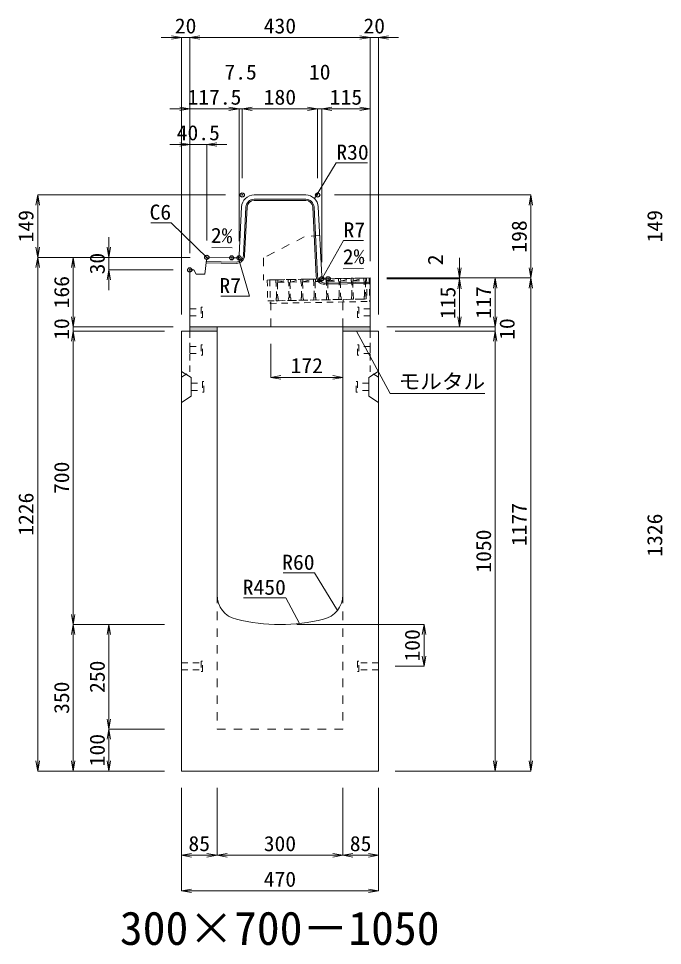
# Model space of a CAD drawing. Units: millimetres at full size. Extents: x -22536 to 51867, y -19720 to 38340.
# Drawn here: x 16776 to 18313, y -6186 to -3974 of the extents above; entities that cross this region are included whole.
import ezdxf
from ezdxf.enums import TextEntityAlignment as Align

# ---------------------------------------------------------------- set-up
doc = ezdxf.new("R2010")
doc.units = ezdxf.units.MM
doc.header["$LTSCALE"] = 20
doc.header["$PDMODE"] = 32
doc.header["$PDSIZE"] = 10
doc.linetypes.add('USER1', pattern=[2, 1, -1])
doc.linetypes.add('USER2', pattern=[1.35, 0.75, -0.6])
for name, color, linetype, lineweight in [('インサート', 3, 'USER2', 9), ('グレーチング', 7, 'USER2', 5), ('モルタル', 7, 'Continuous', 9), ('受枠', 3, 'USER2', 9), ('寸法線', 7, 'Continuous', 13), ('引出線', 4, 'Continuous', 13), ('本体', 2, 'Continuous', 13), ('目地', 132, 'Continuous', 5)]:
    doc.layers.add(name, color=color, linetype=linetype, lineweight=lineweight)
doc.layers.add('作業エリア', color=11, linetype='Continuous')
doc.layers.add('文字', color=7, linetype='Continuous')
doc.styles.add('ＭＳ 明朝', font='')
doc.styles.get('ＭＳ 明朝').set_extended_font_data('MS Mincho')

# ---------------------------------------------------------------- blocks, each defined once
blk = doc.blocks.new('open_arrow')
at = {"color": 0, "linetype": 'Continuous', "lineweight": -2}
blk.add_lwpolyline([(7.5, 1.25), (0, 0), (7.5, -1.25)], dxfattribs=at)

msp = doc.modelspace()

# ---------------------------------------------------------------- hatches: boundary and pattern name
at = {"layer": 'モルタル'}
for points in [[(17250, -4720), (17250, -4710), (17185, -4710), (17185, -4720)], [(17615, -4720), (17615, -4710), (17550, -4710), (17550, -4720)]]:
    msp.add_hatch(color=256, dxfattribs=at).paths.add_polyline_path(points)

# ---------------------------------------------------------------- linework, layer by layer
at = {"layer": 'インサート'}
for p, q in [((17185, -4666.5), (17212, -4666.5)), ((17185, -4666.5), (17185, -4683.5)), ((17215, -4662.5), (17212, -4662.5)), ((17212, -4662.5), (17212, -4687.5)), ((17215, -4687.5), (17215, -4662.5)), ((17585, -4662.5), (17588, -4662.5)), ((17585, -4687.5), (17585, -4662.5)), ((17588, -4662.5), (17588, -4687.5)), ((17615, -4666.5), (17588, -4666.5)), ((17615, -4666.5), (17615, -4683.5)), ((17185, -4683.5), (17212, -4683.5)), ((17212, -4687.5), (17215, -4687.5)), ((17588, -4687.5), (17585, -4687.5)), ((17615, -4683.5), (17588, -4683.5)), ((17185, -4756.5), (17212, -4756.5)), ((17185, -4756.5), (17185, -4773.5)), ((17215, -4752.5), (17212, -4752.5)), ((17212, -4752.5), (17212, -4777.5)), ((17215, -4777.5), (17215, -4752.5)), ((17585, -4752.5), (17588, -4752.5)), ((17585, -4777.5), (17585, -4752.5)), ((17588, -4752.5), (17588, -4777.5)), ((17615, -4756.5), (17588, -4756.5)), ((17615, -4756.5), (17615, -4773.5)), ((17185, -4773.5), (17212, -4773.5)), ((17212, -4777.5), (17215, -4777.5)), ((17588, -4777.5), (17585, -4777.5)), ((17615, -4773.5), (17588, -4773.5)), ((17188.2, -4844.5), (17215.2, -4844.5)), ((17188.2, -4844.5), (17188.2, -4861.5)), ((17218.2, -4840.5), (17215.2, -4840.5)), ((17215.2, -4840.5), (17215.2, -4865.5)), ((17218.2, -4865.5), (17218.2, -4840.5)), ((17581.8, -4840.5), (17584.8, -4840.5)), ((17581.8, -4865.5), (17581.8, -4840.5)), ((17584.8, -4840.5), (17584.8, -4865.5)), ((17611.8, -4844.5), (17584.8, -4844.5)), ((17611.8, -4844.5), (17611.8, -4861.5)), ((17188.2, -4861.5), (17215.2, -4861.5)), ((17215.2, -4865.5), (17218.2, -4865.5)), ((17584.8, -4865.5), (17581.8, -4865.5)), ((17611.8, -4861.5), (17584.8, -4861.5)), ((17215, -5507.5), (17212, -5507.5)), ((17212, -5507.5), (17212, -5532.5)), ((17215, -5532.5), (17215, -5507.5)), ((17588, -5507.5), (17585, -5507.5)), ((17585, -5507.5), (17585, -5532.5)), ((17588, -5532.5), (17588, -5507.5)), ((17165, -5511.5), (17212, -5511.5)), ((17165, -5511.5), (17165, -5528.5)), ((17165, -5528.5), (17212, -5528.5)), ((17635, -5511.5), (17588, -5511.5)), ((17635, -5528.5), (17588, -5528.5)), ((17635, -5528.5), (17635, -5511.5)), ((17212, -5532.5), (17215, -5532.5)), ((17585, -5532.5), (17588, -5532.5))]:
    msp.add_line(p, q, dxfattribs=at)
at = {"layer": 'グレーチング'}
for p, q in [((17389.92, -4597.5), (17604.88, -4593.2)), ((17395.04, -4603.4), (17419.92, -4596.9)), ((17425.04, -4602.8), (17449.91, -4596.3)), ((17455.03, -4602.2), (17479.91, -4595.7)), ((17455.03, -4602.2), (17480.03, -4601.7)), ((17485.03, -4601.6), (17509.9, -4595.1)), ((17485.03, -4601.6), (17510.02, -4601.1)), ((17515.02, -4601), (17539.89, -4594.5)), ((17515.02, -4601), (17540.01, -4600.5)), ((17545.01, -4600.4), (17569.89, -4593.9)), ((17545.01, -4600.4), (17570.01, -4599.9)), ((17575.01, -4599.8), (17599.88, -4593.3)), ((17575.01, -4599.8), (17600, -4599.3)), ((17395.04, -4603.4), (17420.04, -4602.9)), ((17425.04, -4602.8), (17450.03, -4602.3)), ((17390.92, -4647.49), (17605.88, -4643.19))]:
    msp.add_line(p, q, dxfattribs=at)
for points in [[(17389.92, -4597.5), (17394.92, -4597.4), (17395.04, -4603.4), (17394.06, -4604.42), (17394.78, -4640.41), (17395.8, -4641.39), (17395.92, -4647.39), (17390.92, -4647.49), (17390.8, -4641.49), (17391.78, -4640.47), (17391.06, -4604.48), (17390.04, -4603.5)], [(17419.92, -4596.9), (17424.92, -4596.8), (17425.04, -4602.8), (17424.06, -4603.82), (17424.78, -4639.81), (17425.8, -4640.79), (17425.92, -4646.79), (17420.92, -4646.89), (17420.8, -4640.89), (17421.78, -4639.87), (17421.06, -4603.88), (17420.04, -4602.9)], [(17449.91, -4596.3), (17454.91, -4596.2), (17455.03, -4602.2), (17454.05, -4603.22), (17454.77, -4639.21), (17455.79, -4640.19), (17455.91, -4646.19), (17450.91, -4646.29), (17450.79, -4640.29), (17451.77, -4639.27), (17451.05, -4603.28), (17450.03, -4602.3)], [(17479.91, -4595.7), (17484.91, -4595.6), (17485.03, -4601.6), (17484.05, -4602.62), (17484.77, -4638.61), (17485.79, -4639.59), (17485.91, -4645.59), (17480.91, -4645.69), (17480.79, -4639.69), (17481.77, -4638.67), (17481.05, -4602.68), (17480.03, -4601.7)], [(17509.9, -4595.1), (17514.9, -4595), (17515.02, -4601), (17514.04, -4602.02), (17514.76, -4638.01), (17515.78, -4638.99), (17515.9, -4644.99), (17510.9, -4645.09), (17510.78, -4639.09), (17511.76, -4638.07), (17511.04, -4602.08), (17510.02, -4601.1)], [(17539.89, -4594.5), (17544.89, -4594.4), (17545.01, -4600.4), (17544.03, -4601.42), (17544.75, -4637.41), (17545.77, -4638.39), (17545.89, -4644.39), (17540.89, -4644.49), (17540.77, -4638.49), (17541.75, -4637.47), (17541.03, -4601.48), (17540.01, -4600.5)], [(17569.89, -4593.9), (17574.89, -4593.8), (17575.01, -4599.8), (17574.03, -4600.82), (17574.75, -4636.81), (17575.77, -4637.79), (17575.89, -4643.79), (17570.89, -4643.89), (17570.77, -4637.89), (17571.75, -4636.87), (17571.03, -4600.88), (17570.01, -4599.9)], [(17599.88, -4593.3), (17604.88, -4593.2), (17605, -4599.2), (17604.02, -4600.22), (17604.74, -4636.21), (17605.76, -4637.19), (17605.88, -4643.19), (17600.88, -4643.29), (17600.76, -4637.29), (17601.74, -4636.27), (17601.02, -4600.28), (17600, -4599.3)]]:
    msp.add_lwpolyline(points, close=True, dxfattribs=at)
at = {"layer": 'モルタル'}
for points in [[(17185, -4710), (17250, -4710), (17250, -4720), (17185, -4720)], [(17550, -4710), (17615, -4710), (17615, -4720), (17550, -4720)]]:
    msp.add_lwpolyline(points, close=True, dxfattribs=at)
at = {"layer": '作業エリア'}
for p in [(17310, -4395), (17490, -4395), (17225.5, -4543.81), (17285, -4545), (17302.5, -4545), (17185, -4573.81), (17500, -4595), (17515, -4595)]:
    msp.add_point(p, dxfattribs=at)
at = {"layer": '受枠'}
for p, q in [((17369.93, -4597.9), (17612.88, -4593.04)), ((17369.93, -4597.9), (17370.93, -4647.89)), ((17375.93, -4597.78), (17377.05, -4653.77)), ((17606.88, -4593.16), (17607.88, -4643.15)), ((17612.88, -4593.04), (17614, -4649.03)), ((17370.93, -4647.89), (17607.88, -4643.15)), ((17550.89, -4644.29), (17551.01, -4650.29)), ((17377.05, -4653.77), (17614, -4649.03))]:
    msp.add_line(p, q, dxfattribs=at)
at = {"layer": '寸法線'}
for p, q in [((17233, -4019.42), (17117, -4019.42)), ((17165, -4680), (17165, -4019.42)), ((17185, -4019.42), (17615, -4019.42)), ((17185, -4533.81), (17185, -4019.42)), ((17185, -4533.81), (17185, -4019.42)), ((17567, -4019.42), (17683, -4019.42)), ((17615, -4553), (17615, -4019.42)), ((17615, -4553), (17615, -4019.42)), ((17635, -4680), (17635, -4019.42)), ((17137, -4189.42), (17302.5, -4189.42)), ((17185, -4533.81), (17185, -4189.42)), ((17254.5, -4189.42), (17358, -4189.42)), ((17302.5, -4505), (17302.5, -4189.42)), ((17302.5, -4505), (17302.5, -4189.42)), ((17310, -4355), (17310, -4189.42)), ((17310, -4189.42), (17490, -4189.42)), ((17310, -4355), (17310, -4189.42)), ((17442, -4189.42), (17548, -4189.42)), ((17490, -4355), (17490, -4189.42)), ((17490, -4355), (17490, -4189.42)), ((17500, -4555), (17500, -4189.42)), ((17500, -4189.42), (17615, -4189.42)), ((17500, -4555), (17500, -4189.42)), ((17615, -4553), (17615, -4189.42)), ((17137, -4274.42), (17273.5, -4274.42)), ((17185, -4533.81), (17185, -4274.42)), ((17225.5, -4503.81), (17225.5, -4274.42)), ((16822.06, -4395), (16822.06, -4543.81)), ((17270, -4395), (16822.06, -4395)), ((17530, -4395), (17998.78, -4395)), ((17998.78, -4395), (17998.78, -4593)), ((16992.06, -4495.81), (16992.06, -4621.81)), ((17185.5, -4543.81), (16822.06, -4543.81)), ((16822.06, -5770), (16822.06, -4543.81)), ((17185.5, -4543.81), (16822.06, -4543.81)), ((16907.06, -4543.81), (16907.06, -4710)), ((17185.5, -4543.81), (16907.06, -4543.81)), ((17185.5, -4543.81), (16992.06, -4543.81)), ((17828.78, -4545), (17828.78, -4643)), ((17145, -4573.81), (16992.06, -4573.81)), ((17655, -4593), (17828.78, -4593)), ((17655, -4593), (17913.78, -4593)), ((17655, -4593), (17998.78, -4593)), ((17655, -4593), (17998.78, -4593)), ((17655, -4595), (17828.78, -4595)), ((17655, -4595), (17828.78, -4595)), ((17828.78, -4595), (17828.78, -4710)), ((17913.78, -4593), (17913.78, -4710)), ((17998.78, -4593), (17998.78, -5770)), ((16907.06, -4662), (16907.06, -4768)), ((17913.78, -4662), (17913.78, -4768)), ((17145, -4710), (16907.06, -4710)), ((17145, -4710), (16907.06, -4710)), ((17655, -4710), (17828.78, -4710)), ((17655, -4710), (17913.78, -4710)), ((17655, -4710), (17913.78, -4710)), ((17125, -4720), (16907.06, -4720)), ((16907.06, -4720), (16907.06, -5420)), ((17125, -4720), (16907.06, -4720)), ((17675, -4720), (17913.78, -4720)), ((17675, -4720), (17913.78, -4720)), ((17913.78, -4720), (17913.78, -5770)), ((17378, -4750), (17378, -4830.23)), ((17378, -4830.23), (17550, -4830.23)), ((17125, -5420), (16907.06, -5420)), ((16907.06, -5770), (16907.06, -5420)), ((17125, -5420), (16907.06, -5420)), ((16992.06, -5420), (16992.06, -5670)), ((17125, -5420), (16992.06, -5420)), ((17440, -5420), (17743.78, -5420)), ((17743.78, -5420), (17743.78, -5520)), ((17675, -5520), (17743.78, -5520)), ((17125, -5670), (16992.06, -5670)), ((16992.06, -5670), (16992.06, -5770)), ((17125, -5670), (16992.06, -5670)), ((17125, -5770), (16822.06, -5770)), ((17125, -5770), (16907.06, -5770)), ((17125, -5770), (16992.06, -5770)), ((17675, -5770), (17913.78, -5770)), ((17675, -5770), (17998.78, -5770)), ((17165, -5810), (17165, -5971.16)), ((17165, -5810), (17165, -6056.16)), ((17250, -5810), (17250, -5971.16)), ((17250, -5810), (17250, -5971.16)), ((17550, -5810), (17550, -5971.16)), ((17550, -5810), (17550, -5971.16)), ((17635, -5810), (17635, -5971.16)), ((17635, -5810), (17635, -6056.16)), ((17165, -5971.16), (17250, -5971.16)), ((17250, -5971.16), (17550, -5971.16)), ((17550, -5971.16), (17635, -5971.16)), ((17165, -6056.16), (17635, -6056.16))]:
    msp.add_line(p, q, dxfattribs=at)
at = {"layer": '引出線'}
for points in [[(17482.14, -4403.26), (17534.6, -4317.93), (17609.27, -4317.93)], [(17228.13, -4546.85), (17140.5, -4461.04), (17092.16, -4461.04)], [(17501.83, -4593.07), (17551.86, -4503.47), (17599.79, -4503.47)], [(17286.1, -4520.96), (17237.36, -4519.98), (17286.11, -4520.96)], [(17300.67, -4543.07), (17327.18, -4636.44), (17259.25, -4636.44)], [(17550.86, -4571.41), (17599.57, -4570.44), (17550.83, -4571.41)], [(17582.5, -4720), (17663.13, -4869.03), (17889.05, -4869.03)], [(17537.07, -5386.68), (17482.66, -5296.79), (17407.98, -5296.79)], [(17446.44, -5417.6), (17414.22, -5356.45), (17313.21, -5356.45)]]:
    msp.add_lwpolyline(points, dxfattribs=at)
at = {"layer": '本体'}
for p, q in [((17338.54, -4395), (17461.46, -4395)), ((17302.83, -4538.35), (17308.57, -4423.5)), ((17499.67, -4588.35), (17491.43, -4423.5)), ((17224.76, -4549.76), (17220.5, -4583.81)), ((17224.76, -4549.76), (17231.5, -4543.93)), ((17231.5, -4543.93), (17285, -4545)), ((17285, -4545), (17295.84, -4545)), ((17185, -4710), (17185, -4573.81)), ((17195, -4573.81), (17185, -4573.81)), ((17200, -4583.81), (17195, -4573.81)), ((17220.5, -4583.81), (17200, -4583.81)), ((17515, -4595), (17506.66, -4595)), ((17615, -4593), (17515, -4595)), ((17615, -4710), (17615, -4593)), ((17185, -4710), (17615, -4710)), ((17165, -4720), (17165, -5770)), ((17165, -4720), (17250, -4720)), ((17250, -4720), (17250, -5349.47)), ((17550, -4720), (17635, -4720)), ((17550, -4720), (17550, -5349.47)), ((17635, -4720), (17635, -5770)), ((17165, -5770), (17635, -5770))]:
    msp.add_line(p, q, dxfattribs=at)
at = {"layer": '本体', "linetype": 'USER1'}
for p, q in [((17458, -4495), (17361, -4545)), ((17494.85, -4492), (17458, -4495)), ((17361, -4545), (17361, -4598.08)), ((17515, -4595), (17361, -4598.08)), ((17550, -4710), (17550, -4644.31)), ((17378, -4710), (17378, -4647.75))]:
    msp.add_line(p, q, dxfattribs=at)
at = {"layer": '本体', "linetype": 'USER2', "lineweight": 9}
for p, q in [((17185, -4817), (17185, -4720)), ((17615, -4817), (17615, -4720)), ((17165, -4829.5), (17185, -4817)), ((17635, -4829.5), (17615, -4817))]:
    msp.add_line(p, q, dxfattribs=at)
at = {"layer": '本体', "lineweight": 9}
for p, q in [((17165, -4816), (17188.2, -4830.5)), ((17634.58, -4816.26), (17611.8, -4830.5)), ((17188.2, -4830.5), (17188.2, -4875.5)), ((17611.8, -4830.5), (17611.8, -4875.5)), ((17188.2, -4875.5), (17165, -4890)), ((17611.8, -4875.5), (17635, -4890))]:
    msp.add_line(p, q, dxfattribs=at)
at = {"layer": '本体', "linetype": 'USER1', "lineweight": 15}
for p, q in [((17250, -5349.47), (17250, -5670)), ((17550, -5349.47), (17550, -5670)), ((17250, -5670), (17550, -5670))]:
    msp.add_line(p, q, dxfattribs=at)
at = {"layer": '本体'}
for centre, radius, start, end in [((17338.54, -4425), 30, 90, 177.13759), ((17461.46, -4425), 30, 2.86241, 90), ((17295.84, -4538), 7, 270, 357.13759), ((17506.66, -4588), 7, 182.86241, 270), ((17310, -5349.47), 60, 180, 256.65764), ((17490, -5349.47), 60, 283.34236, 0), ((17400, -4970), 450, 256.65764, 283.34236)]:
    msp.add_arc(centre, radius, start, end, dxfattribs=at)
at = {"layer": '目地'}
for p, q in [((17312.81, -4539.06), (17318.56, -4424)), ((17315.81, -4539.21), (17321.56, -4424.15)), ((17338.54, -4405), (17461.46, -4405)), ((17338.54, -4408), (17461.46, -4408)), ((17478.44, -4424.15), (17486.69, -4589.16)), ((17481.44, -4424), (17489.69, -4589.01)), ((17223.88, -4556.78), (17295.43, -4558.21)), ((17224.25, -4553.79), (17295.49, -4555.21)), ((17507.01, -4605.16), (17615, -4603)), ((17507.07, -4608.16), (17615, -4606))]:
    msp.add_line(p, q, dxfattribs=at)
for centre, radius, start, end in [((17338.54, -4425), 20, 90, 177.13759), ((17338.54, -4425), 17, 90, 177.13759), ((17461.46, -4425), 20, 2.86241, 90), ((17461.46, -4425), 17, 2.86241, 90), ((17295.83, -4538.22), 20, 268.85424, 357.13759), ((17295.83, -4538.22), 17, 268.85424, 357.13759), ((17506.67, -4588.17), 20, 182.86241, 271.14576), ((17506.67, -4588.17), 17, 182.86241, 271.14576)]:
    msp.add_arc(centre, radius, start, end, dxfattribs=at)

# ---------------------------------------------------------------- block references
at = {"layer": '寸法線', "xscale": 3.2, "yscale": 3.2}
for p, rotation in [((17165, -4019.42), 180), ((17615, -4019.42), 180), ((17615, -4019.42), 180), ((17185, -4189.42), 180), ((17302.5, -4189.42), 180), ((17302.5, -4189.42), 180), ((17490, -4189.42), 180), ((17490, -4189.42), 180), ((17615, -4189.42), 180), ((17185, -4274.42), 180), ((16822.06, -4395), 270), ((17998.78, -4395), 270), ((16822.06, -4543.81), 90), ((16992.06, -4543.81), 90), ((16822.06, -4543.81), 270), ((16907.06, -4543.81), 270), ((16992.06, -4573.81), 270), ((17828.78, -4593), 90), ((17998.78, -4593), 90), ((17828.78, -4595), 270), ((17828.78, -4595), 270), ((17913.78, -4593), 270), ((17998.78, -4593), 270), ((16907.06, -4710), 90), ((16907.06, -4710), 90), ((17828.78, -4710), 90), ((17913.78, -4710), 90), ((17913.78, -4710), 90), ((16907.06, -4720), 270), ((16907.06, -4720), 270), ((17913.78, -4720), 270), ((17913.78, -4720), 270), ((17550, -4830.23), 180), ((16907.06, -5420), 90), ((16907.06, -5420), 270), ((16992.06, -5420), 270), ((17743.78, -5420), 270), ((17743.78, -5520), 90), ((16992.06, -5670), 90), ((16992.06, -5670), 270), ((16822.06, -5770), 90), ((16907.06, -5770), 90), ((16992.06, -5770), 90), ((17913.78, -5770), 90), ((17998.78, -5770), 90), ((17250, -5971.16), 180), ((17550, -5971.16), 180), ((17635, -5971.16), 180), ((17635, -6056.16), 180)]:
    msp.add_blockref('open_arrow', p, dxfattribs=dict(at, rotation=rotation))
for p in [(17185, -4019.42), (17185, -4019.42), (17635, -4019.42), (17310, -4189.42), (17310, -4189.42), (17500, -4189.42), (17500, -4189.42), (17225.5, -4274.42), (17378, -4830.23), (17165, -5971.16), (17250, -5971.16), (17550, -5971.16), (17165, -6056.16)]:
    msp.add_blockref('open_arrow', p, dxfattribs=at)
at = {"layer": '引出線', "xscale": 0.0533, "yscale": 0.0533}
for p, rotation in [((17482.14, -4403.26), 58.4), ((17286.1, -4520.96), 178.9), ((17228.13, -4546.85), 135.6), ((17300.67, -4543.07), 285.9), ((17550.86, -4571.41), 1.1), ((17501.83, -4593.07), 60.8), ((17582.5, -4720), 298.4), ((17537.07, -5386.68), 121.2), ((17446.44, -5417.6), 117.8)]:
    msp.add_blockref('open_arrow', p, dxfattribs=dict(at, rotation=rotation))

# ---------------------------------------------------------------- texts
at = {"layer": '寸法線', "style": 'ＭＳ 明朝', "width": 1.05}
for s, p in [('20', (17175, -3991.42)), ('430', (17400, -3991.42)), ('20', (17625, -3991.42)), ('7.5', (17306.25, -4101.42)), ('10', (17495, -4101.42)), ('117.5', (17243.75, -4161.42)), ('180', (17400, -4161.42)), ('115', (17557.5, -4161.42)), ('40.5', (17205.25, -4246.42)), ('172', (17464, -4802.23)), ('85', (17207.5, -5943.16)), ('300', (17400, -5943.16)), ('85', (17592.5, -5943.16)), ('470', (17400, -6028.16))]:
    msp.add_text(s, height=36.03, dxfattribs=at).set_placement(p, align=Align.MIDDLE_CENTER)
for s, p in [('149', (16794.06, -4469.4)), ('149', (18294.06, -4469.4)), ('198', (17970.78, -4494)), ('30', (16964.06, -4558.81)), ('2', (17770.78, -4549.66)), ('166', (16879.06, -4626.9)), ('115', (17800.78, -4652.5)), ('117', (17885.78, -4651.5)), ('10', (16879.06, -4715)), ('10', (17941.78, -4715)), ('700', (16879.06, -5070)), ('1226', (16794.06, -5156.9)), ('1177', (17970.78, -5181.5)), ('1326', (18294.06, -5206.9)), ('1050', (17885.78, -5245)), ('100', (17715.78, -5470)), ('250', (16964.06, -5545)), ('350', (16879.06, -5595)), ('100', (16964.06, -5720))]:
    msp.add_text(s, height=36.03, rotation=90, dxfattribs=at).set_placement(p, align=Align.MIDDLE_CENTER)
at = {"layer": '引出線', "style": 'ＭＳ 明朝', "width": 1.05}
for s, p in [('R30', (17534.6, -4274.73)), ('R7', (17551.86, -4460.27)), ('モルタル', (17683.13, -4821.92))]:
    msp.add_text(s, height=36.03, dxfattribs=at).set_placement(p, align=Align.TOP_LEFT)
for s, p in [('C6', (17140.5, -4417.84)), ('R7', (17307.18, -4593.24)), ('R60', (17482.66, -5253.59)), ('R450', (17414.22, -5313.25))]:
    msp.add_text(s, height=36.03, dxfattribs=at).set_placement(p, align=Align.TOP_RIGHT)
msp.add_text('2%', height=36.03, rotation=358.854, dxfattribs=at).set_placement((17287.05, -4474.06), align=Align.TOP_RIGHT)
msp.add_text('2%', height=36.03, rotation=1.146, dxfattribs=at).set_placement((17549.89, -4524.52), align=Align.TOP_LEFT)
at = {"layer": '文字', "style": 'ＭＳ 明朝'}
msp.add_text('300×700－1050', height=80.06, dxfattribs=at).set_placement((17399.52, -6144.97), align=Align.MIDDLE_CENTER)

doc.saveas('drawing.dxf')
